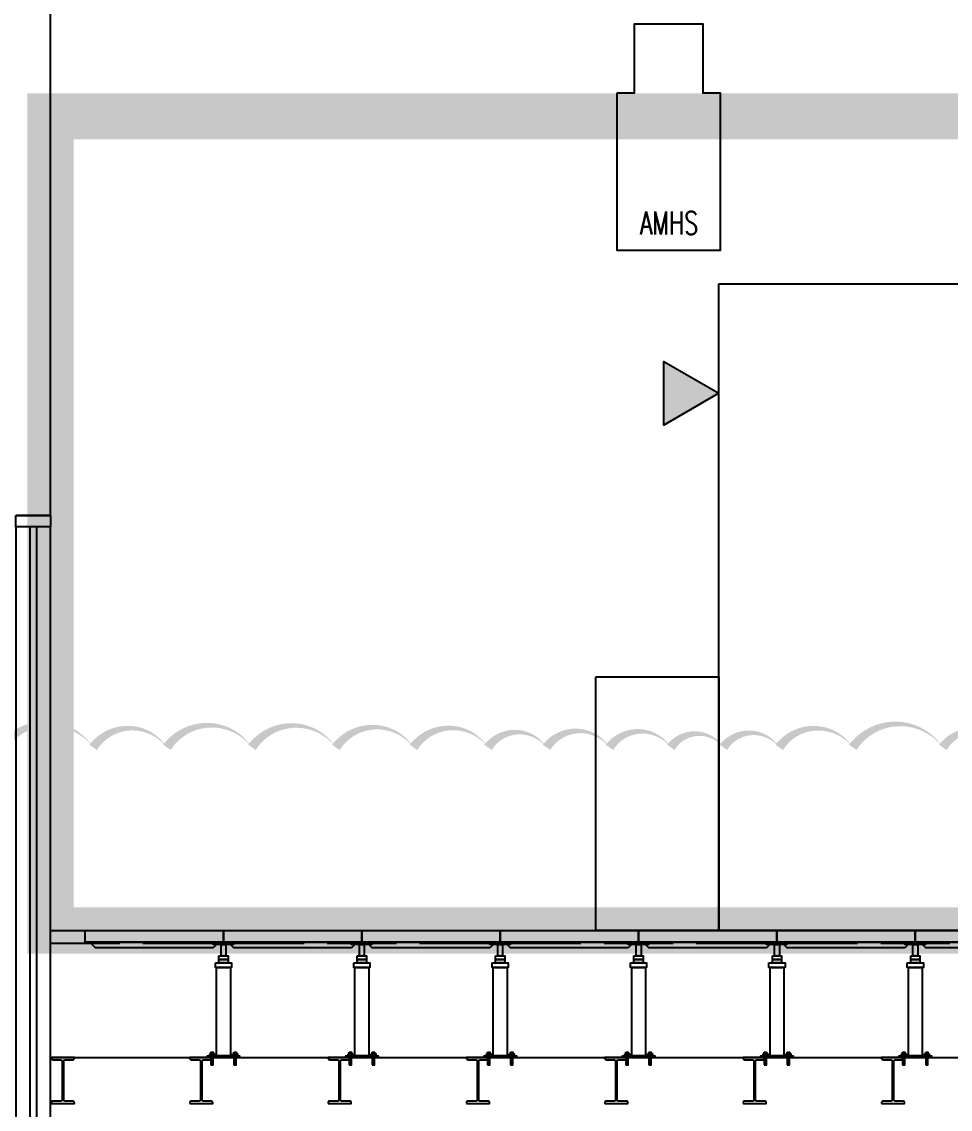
# Model space of a CAD drawing. Extents: x -3080 to 28500, y -1326 to 31609.
# Drawn here: x 1832.5 to 2235.1, y 26588.3 to 27059.9 of the extents above; entities that cross this region are included whole.
import ezdxf
from ezdxf.enums import TextEntityAlignment as Align
from ezdxf.xclip import XClip

# ---------------------------------------------------------------- set-up
doc = ezdxf.new("R2010")
doc.units = 0
doc.header["$LTSCALE"] = 100
doc.header["$XCLIPFRAME"] = 2
doc.linetypes.add('188K-SM-07-F10-MECH-CR PIPE-Y2257103$0$X-S-FAB_SL ALL$0$HIDDEN', pattern=[0.4, 0.3, -0.1])
for name, color, linetype in [('0-xref', 8, 'Continuous'), ('188K-SM-07-F10-MECH-CR PIPE-Y2257103$0$0-BG', 6, 'Continuous'), ('188K-SM-07-F10-MECH-CR PIPE-Y2257103$0$0-CF-BABY 位', 2, 'Continuous'), ('188K-SM-07-F10-MECH-CR PIPE-Y2257103$0$AP2C-SM-08-FNN-340-A(N)-SMP$0$18P2-SM-08-FNN-320-A(9)-20190318-JEN$0$SM-08-FNN-300-A(9)-JEN$0$15P6-SM-08-FNN-320-A(10)-UIS-TCM$0$15P6-SM-08-FNN-320-A(10)-UIS-TCM$0$15P6-SM-08-FNN-320-A(10)-UIS-TCM$0$15P6-SM-08-FNN-320-A(10)-UIS-TCM$0$15P6-SM-08-FNN-320-A(10)-UIS-TCM$0$0-IE-SECTION', 1, 'Continuous'), ('188K-SM-07-F10-MECH-CR PIPE-Y2257103$0$Raised Floor', 1, 'Continuous'), ('188K-SM-07-F10-MECH-CR PIPE-Y2257103$0$X-S-FAB_SL ALL$0$ASP_3', 3, 'Continuous'), ('188K-SM-07-F10-MECH-CR PIPE-Y2257103$0$X-S-FAB_SL ALL$0$WALL-RC', 1, 'Continuous'), ('188K-SM-07-F10-MECH-CR PIPE-Y2257103$0$X-S-FAB_SL ALL$0$WIN', 8, 'Continuous'), ('188K-SM-07-F10-MECH-CR PIPE-Y2257103$0$X-S-FAB_SL ALL$0$WIN-S', 4, 'Continuous')]:
    doc.layers.add(name, color=color, linetype=linetype)
doc.styles.add('188K-SM-07-F10-MECH-CR PIPE-Y2257103$0$AP2C-SM-08-FNN-340-A(N)-SMP$0$18P2-SM-08-FNN-320-A(9)-20190318-JEN$0$SM-08-FNN-300-A(9)-JEN$0$15P6-SM-08-FNN-320-A(10)-UIS-TCM$0$15P6-SM-08-FNN-320-A(10)-UIS-TCM$0$15P6-SM-08-FNN-320-A(10)-UIS-TCM$0$15P6-SM-08-FNN-320-A(10)-UIS-TCM$0$15P6-SM-08-FNN-320-A(10)-UIS-TCM$0$15P6-SM-08-FNN-320-A(10)-UIS-TCM$0$15P6-SM-08-FNN-320-A(10)-UIS-TCM$0$SM-08-FNN-160-0_TOOL(S)$0$ROMANS', font='romans__.ttf')

# ---------------------------------------------------------------- blocks, each defined once
blk = doc.blocks.new('188K-SM-07-F10-MECH-CR PIPE-Y2257103$0$TOOL123')
at = {"layer": '188K-SM-07-F10-MECH-CR PIPE-Y2257103$0$0-CF-BABY 位', "const_width": 20}
blk.add_lwpolyline([(3480, -83776.14), (1845, -83776.14), (1845, -84129.23), (3480, -84129.23)], close=True, dxfattribs=at)
blk = doc.blocks.new('*U1483')
at = {"layer": '188K-SM-07-F10-MECH-CR PIPE-Y2257103$0$X-S-FAB_SL ALL$0$WIN'}
for p, q in [((265, 15), (5, 15)), ((5, 0), (265, 0))]:
    blk.add_line(p, q, dxfattribs=at)
at = {"layer": '188K-SM-07-F10-MECH-CR PIPE-Y2257103$0$X-S-FAB_SL ALL$0$WIN-S'}
for p, q in [((0, 15), (0, 0)), ((270, 15), (270, 0))]:
    blk.add_line(p, q, dxfattribs=at)
at = {"layer": '188K-SM-07-F10-MECH-CR PIPE-Y2257103$0$X-S-FAB_SL ALL$0$WIN-S', "extrusion": (2.92132e-32, 1.22461e-16, -1)}
for points in [[(0, 0), (-5, 0), (-5, 15), (0, 15)], [(-270, 0), (-265, 0), (-265, 15), (-270, 15)]]:
    blk.add_lwpolyline(points, dxfattribs=at)
at = {"layer": '188K-SM-07-F10-MECH-CR PIPE-Y2257103$0$X-S-FAB_SL ALL$0$WIN-S'}
blk.add_lwpolyline([(265, 9), (5, 9), (5, 6), (265, 6), (265, 9)], dxfattribs=at)
blk = doc.blocks.new('188K-SM-07-F10-MECH-CR PIPE-Y2257103$0$X-S-FAB_SL ALL$0$steel_100x200')
at = {"color": 6}
blk.add_lwpolyline([(0, 0), (10, 0), (10, 0.3, 0.414214), (9.3, 1), (6.05, 1, -0.414214), (5.35, 1.7), (5.35, 18.3, -0.414214), (6.05, 19), (9.3, 19, 0.414214), (10, 19.7), (10, 20), (0, 20), (0, 19.7, 0.414214), (0.7, 19), (3.95, 19, -0.414214), (4.65, 18.3), (4.65, 1.7, -0.414214), (3.95, 1), (0.7, 1, 0.414214), (0, 0.3)], format="xyb", close=True, dxfattribs=at)
blk = doc.blocks.new('*U1663')
at = {"layer": '188K-SM-07-F10-MECH-CR PIPE-Y2257103$0$X-S-FAB_SL ALL$0$WALL-RC'}
blk.add_blockref('188K-SM-07-F10-MECH-CR PIPE-Y2257103$0$X-S-FAB_SL ALL$0$steel_100x200', (-5, -10), dxfattribs=at)
blk = doc.blocks.new('*U1664')
at = {"layer": '188K-SM-07-F10-MECH-CR PIPE-Y2257103$0$X-S-FAB_SL ALL$0$WALL-RC', "color": 0, "linetype": 'ByBlock', "lineweight": -2, "transparency": 16777216}
for p in [(0, 0), (60, 0), (120, 0), (180, 0), (240, 0), (300, 0), (360, 0)]:
    blk.add_blockref('*U1663', p, dxfattribs=at)
blk = doc.blocks.new('188K-SM-07-F10-MECH-CR PIPE-Y2257103$0$X-S-FAB_SL ALL')
at = {"color": 6}
blk.add_line((-2628.521, -72723.977), (19076.479, -72723.977), dxfattribs=at)
at = {"layer": '188K-SM-07-F10-MECH-CR PIPE-Y2257103$0$X-S-FAB_SL ALL$0$ASP_3'}
for q in [(-2628.521, -71981.477), (-2643.521, -72488.977)]:
    blk.add_line((-2628.521, -72488.977), q, dxfattribs=at)
at = {"layer": '188K-SM-07-F10-MECH-CR PIPE-Y2257103$0$X-S-FAB_SL ALL$0$ASP_3', "linetype": '188K-SM-07-F10-MECH-CR PIPE-Y2257103$0$X-S-FAB_SL ALL$0$HIDDEN'}
for p, q in [((-2628.521, -72668.977), (19076.479, -72668.977)), ((-2628.521, -72674.477), (19076.479, -72674.477))]:
    blk.add_line(p, q, dxfattribs=at)
at = {"layer": '188K-SM-07-F10-MECH-CR PIPE-Y2257103$0$X-S-FAB_SL ALL$0$WALL-RC'}
blk.add_blockref('*U1664', (-2623.171, -72733.977), dxfattribs=at)
at = {"layer": '188K-SM-07-F10-MECH-CR PIPE-Y2257103$0$X-S-FAB_SL ALL$0$WIN-S', "rotation": 90}
blk.add_blockref('*U1483', (-2628.521, -72758.977), dxfattribs=at)
blk = doc.blocks.new('188K-SM-07-F10-MECH-CR PIPE-Y2257103$0$A$Cf749f455')
at = {"layer": '188K-SM-07-F10-MECH-CR PIPE-Y2257103$0$Raised Floor'}
for points in [[(60, 45), (0, 45), (0, 40), (60, 40)], [(-4.5, 40), (4.5, 40), (4.5, 39.5), (-4.5, 39.5)], [(-4.5, 39), (4.5, 39), (4.5, 39.5), (-4.5, 39.5)], [(1.05, 39), (-1.05, 39), (-1.05, 34), (1.05, 34)], [(4.5, 37.5), (55.5, 37.5), (58, 40), (2, 40)], [(2, 34), (-2, 34), (-2, 32.5), (2, 32.5)], [(3.5, 31), (-3.5, 31), (-3.5, 29), (3.5, 29)], [(3, 29), (-3, 29), (-3, -9.3), (3, -9.3)], [(2, 32.5), (-2, 32.5), (-2, 31), (2, 31)], [(-7, -10), (7, -10), (7, -9.3), (-7, -9.3)], [(-4, -8.5), (-6, -8.5), (-6, -9.3), (-4, -9.3)], [(-4.5, -7.8), (-5.5, -7.8), (-5.5, -9.3), (-4.5, -9.3)], [(6, -8.5), (4, -8.5), (4, -9.3), (6, -9.3)], [(5.5, -7.8), (4.5, -7.8), (4.5, -9.3), (5.5, -9.3)], [(-4.5, -13.3), (-5.5, -13.3), (-5.5, -10), (-4.5, -10)], [(5.5, -13.3), (4.5, -13.3), (4.5, -10), (5.5, -10)]]:
    blk.add_lwpolyline(points, close=True, dxfattribs=at)
blk = doc.blocks.new('188K-SM-07-F10-MECH-CR PIPE-Y2257103$0$A$C31c50ed8')
at = {"layer": '188K-SM-07-F10-MECH-CR PIPE-Y2257103$0$AP2C-SM-08-FNN-340-A(N)-SMP$0$18P2-SM-08-FNN-320-A(9)-20190318-JEN$0$SM-08-FNN-300-A(9)-JEN$0$15P6-SM-08-FNN-320-A(10)-UIS-TCM$0$15P6-SM-08-FNN-320-A(10)-UIS-TCM$0$15P6-SM-08-FNN-320-A(10)-UIS-TCM$0$15P6-SM-08-FNN-320-A(10)-UIS-TCM$0$15P6-SM-08-FNN-320-A(10)-UIS-TCM$0$0-IE-SECTION', "linetype": 'Continuous'}
for color in [2, 256]:
    blk.add_hatch(color=color, dxfattribs=at).paths.add_polyline_path([(0, 0), (23.92, 13.81), (23.92, -13.81)])
at = {"layer": '188K-SM-07-F10-MECH-CR PIPE-Y2257103$0$AP2C-SM-08-FNN-340-A(N)-SMP$0$18P2-SM-08-FNN-320-A(9)-20190318-JEN$0$SM-08-FNN-300-A(9)-JEN$0$15P6-SM-08-FNN-320-A(10)-UIS-TCM$0$15P6-SM-08-FNN-320-A(10)-UIS-TCM$0$15P6-SM-08-FNN-320-A(10)-UIS-TCM$0$15P6-SM-08-FNN-320-A(10)-UIS-TCM$0$15P6-SM-08-FNN-320-A(10)-UIS-TCM$0$0-IE-SECTION', "color": 2}
blk.add_lwpolyline([(0, 0), (23.92, -13.81), (23.92, 13.81)], close=True, dxfattribs=at)
at = {"layer": '188K-SM-07-F10-MECH-CR PIPE-Y2257103$0$AP2C-SM-08-FNN-340-A(N)-SMP$0$18P2-SM-08-FNN-320-A(9)-20190318-JEN$0$SM-08-FNN-300-A(9)-JEN$0$15P6-SM-08-FNN-320-A(10)-UIS-TCM$0$15P6-SM-08-FNN-320-A(10)-UIS-TCM$0$15P6-SM-08-FNN-320-A(10)-UIS-TCM$0$15P6-SM-08-FNN-320-A(10)-UIS-TCM$0$15P6-SM-08-FNN-320-A(10)-UIS-TCM$0$0-IE-SECTION'}
blk.add_lwpolyline([(0, 0), (23.92, -13.81), (23.92, 13.81)], close=True, dxfattribs=at)
blk = doc.blocks.new('*U1649')
at = {"layer": '188K-SM-07-F10-MECH-CR PIPE-Y2257103$0$AP2C-SM-08-FNN-340-A(N)-SMP$0$18P2-SM-08-FNN-320-A(9)-20190318-JEN$0$SM-08-FNN-300-A(9)-JEN$0$15P6-SM-08-FNN-320-A(10)-UIS-TCM$0$15P6-SM-08-FNN-320-A(10)-UIS-TCM$0$15P6-SM-08-FNN-320-A(10)-UIS-TCM$0$15P6-SM-08-FNN-320-A(10)-UIS-TCM$0$15P6-SM-08-FNN-320-A(10)-UIS-TCM$0$0-IE-SECTION'}
for points in [[(22989.13, -72305.88), (22989.13, -72373.98), (23034.13, -72373.98), (23034.13, -72305.88), (23026.63, -72305.88), (23026.63, -72275.88), (22996.63, -72275.88), (22996.63, -72305.88)], [(23033.43, -72388.48), (23656.38, -72388.48), (23656.38, -72668.98), (23033.43, -72668.98)]]:
    blk.add_lwpolyline(points, close=True, dxfattribs=at)
at = {"layer": '188K-SM-07-F10-MECH-CR PIPE-Y2257103$0$AP2C-SM-08-FNN-340-A(N)-SMP$0$18P2-SM-08-FNN-320-A(9)-20190318-JEN$0$SM-08-FNN-300-A(9)-JEN$0$15P6-SM-08-FNN-320-A(10)-UIS-TCM$0$15P6-SM-08-FNN-320-A(10)-UIS-TCM$0$15P6-SM-08-FNN-320-A(10)-UIS-TCM$0$15P6-SM-08-FNN-320-A(10)-UIS-TCM$0$15P6-SM-08-FNN-320-A(10)-UIS-TCM$0$0-IE-SECTION', "color": 1}
blk.add_lwpolyline([(22980.07, -72558.98), (23033.43, -72558.98), (23033.43, -72668.98), (22980.07, -72668.98)], close=True, dxfattribs=at)
at = {"xscale": -1}
blk.add_blockref('188K-SM-07-F10-MECH-CR PIPE-Y2257103$0$A$C31c50ed8', (23033.43, -72435.97), dxfattribs=at)
at = {"layer": '188K-SM-07-F10-MECH-CR PIPE-Y2257103$0$AP2C-SM-08-FNN-340-A(N)-SMP$0$18P2-SM-08-FNN-320-A(9)-20190318-JEN$0$SM-08-FNN-300-A(9)-JEN$0$15P6-SM-08-FNN-320-A(10)-UIS-TCM$0$15P6-SM-08-FNN-320-A(10)-UIS-TCM$0$15P6-SM-08-FNN-320-A(10)-UIS-TCM$0$15P6-SM-08-FNN-320-A(10)-UIS-TCM$0$15P6-SM-08-FNN-320-A(10)-UIS-TCM$0$0-IE-SECTION', "style": '188K-SM-07-F10-MECH-CR PIPE-Y2257103$0$AP2C-SM-08-FNN-340-A(N)-SMP$0$18P2-SM-08-FNN-320-A(9)-20190318-JEN$0$SM-08-FNN-300-A(9)-JEN$0$15P6-SM-08-FNN-320-A(10)-UIS-TCM$0$15P6-SM-08-FNN-320-A(10)-UIS-TCM$0$15P6-SM-08-FNN-320-A(10)-UIS-TCM$0$15P6-SM-08-FNN-320-A(10)-UIS-TCM$0$15P6-SM-08-FNN-320-A(10)-UIS-TCM$0$15P6-SM-08-FNN-320-A(10)-UIS-TCM$0$15P6-SM-08-FNN-320-A(10)-UIS-TCM$0$SM-08-FNN-160-0_TOOL(S)$0$ROMANS', "width": 0.7}
blk.add_text('AMHS', height=10, dxfattribs=at).set_placement((23011.81, -72367.17, 434.91), align=Align.CENTER)
blk = doc.blocks.new('188K-SM-07-F10-MECH-CR PIPE-Y2257103')
blk.add_blockref('188K-SM-07-F10-MECH-CR PIPE-Y2257103$0$TOOL123', (0, 110795.018))
ref = blk.add_blockref('188K-SM-07-F10-MECH-CR PIPE-Y2257103$0$X-S-FAB_SL ALL', (4473.521, 99334.763))
XClip(ref).set_block_clipping_path([(-7553.4648570136, -75341.9369645483), (24026.2025623869, -67725.7696244382)])
blk.add_lwpolyline([(2260.828, 26745.21, 0, 4, 0.5205671), (2231.926, 26745.21, 0, 4, 0.5205671), (2192.873, 26745.21, 0, 4, 0.5205671), (2160.977, 26745.21, 0, 4, 0.5205671), (2136.804, 26745.21, 0, 4, 0.5205671), (2113.967, 26745.21, 0, 4, 0.5205671), (2087.365, 26745.21, 0, 4, 0.5205671), (2060.055, 26745.21, 0, 4, 0.5205671), (2034.716, 26745.21, 0, 4, 0.5205671), (2002.403, 26745.21, 0, 4, 0.5205671), (1968.74, 26745.21, 0, 4, 0.5205671), (1932.321, 26745.21, 0, 4, 0.5205671), (1895.453, 26745.21, 0, 4, 0.5205671), (1863.478, 26745.21, 0, 4, 0.5205671), (1824.004, 26745.21, 0, 4, 0.5205671)], format="xyseb")
at = {"xscale": -1}
for p in [(1920, 26620.786), (1980, 26620.786), (2040, 26620.786), (2100, 26620.786), (2160, 26620.786), (2220, 26620.786), (2280, 26620.786)]:
    blk.add_blockref('188K-SM-07-F10-MECH-CR PIPE-Y2257103$0$A$Cf749f455', p, dxfattribs=at)
at = {"layer": '188K-SM-07-F10-MECH-CR PIPE-Y2257103$0$0-BG'}
blk.add_blockref('*U1649', (-20898.594, 99334.763), dxfattribs=at)

msp = doc.modelspace()

# ---------------------------------------------------------------- block references
at = {"layer": '0-xref'}
msp.add_blockref('188K-SM-07-F10-MECH-CR PIPE-Y2257103', (0, 0), dxfattribs=at)

doc.saveas('drawing.dxf')
